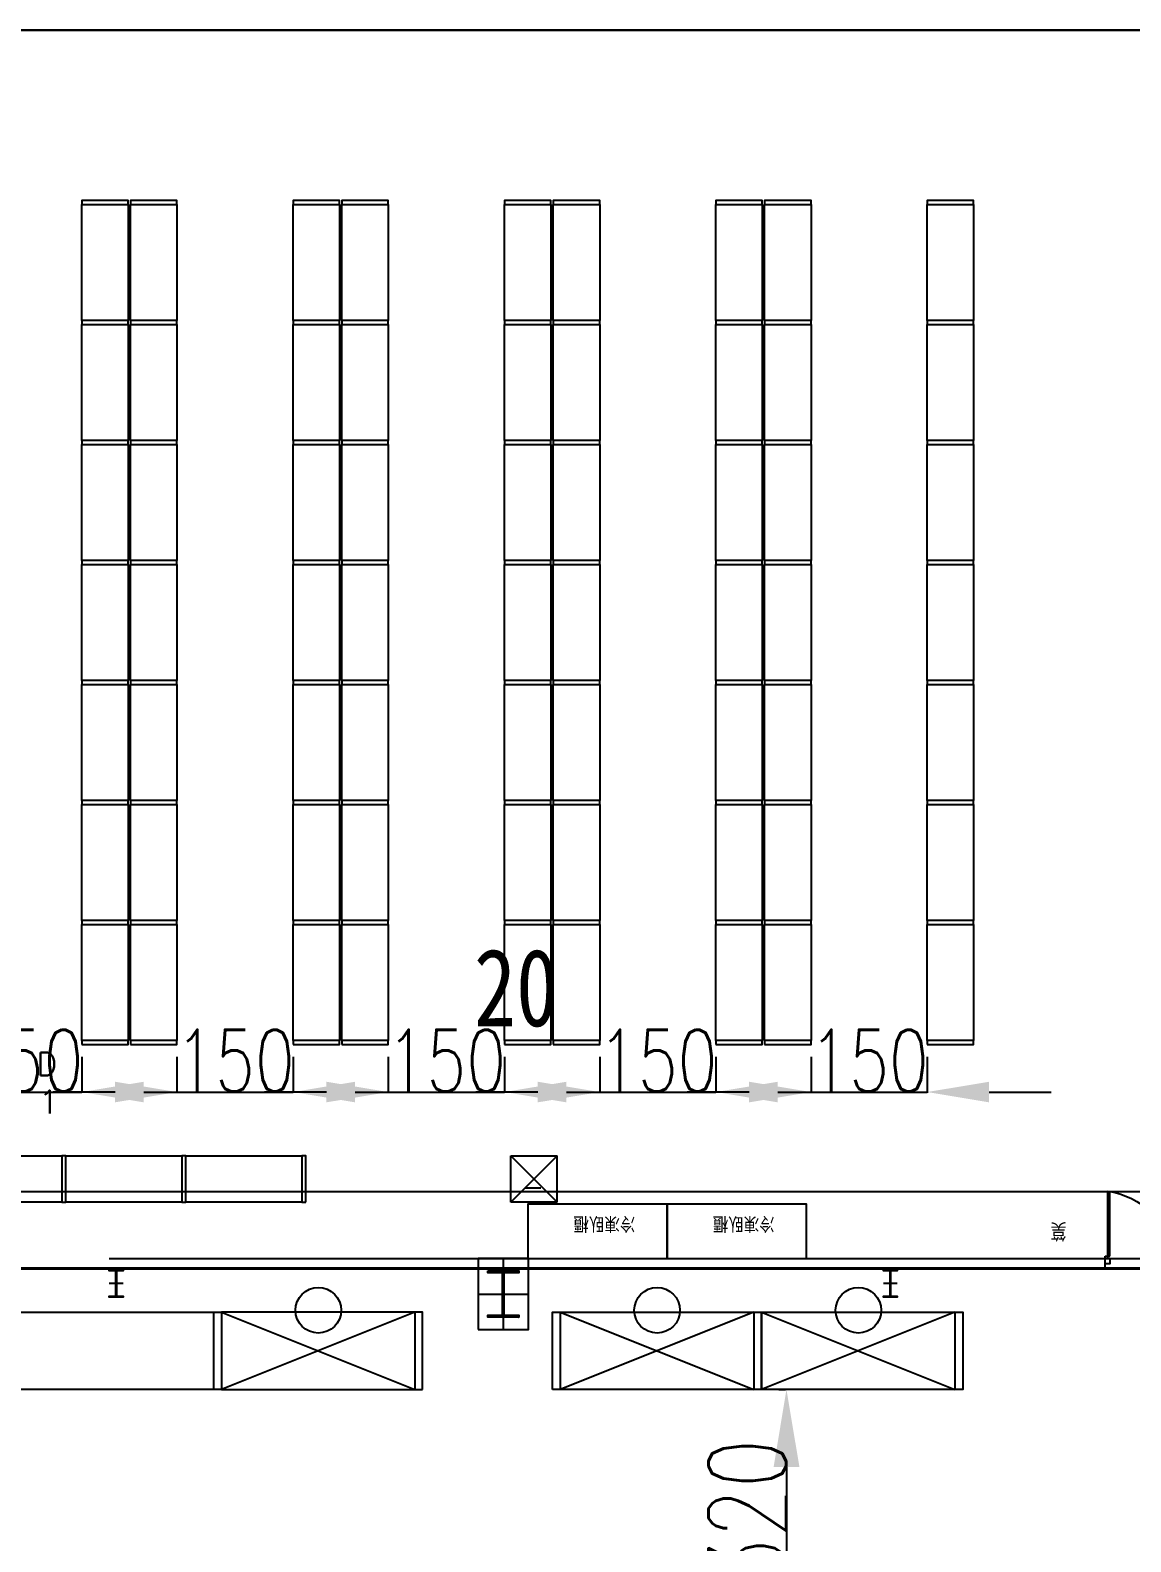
# Model space of a CAD drawing. Extents: x -40736 to 716455, y -65544 to 37405.
# Drawn here: x 353780 to 355202, y -33996 to -32043 of the extents above; entities that cross this region are included whole.
import ezdxf

# ---------------------------------------------------------------- set-up
doc = ezdxf.new("R2010")
doc.units = 0
doc.header["$LTSCALE"] = 600
doc.header["$MEASUREMENT"] = 0
doc.layers.get('0').update_dxf_attribs({"linetype": 'CONTINUOUS'})
doc.layers.get('DEFPOINTS').update_dxf_attribs({"linetype": 'CONTINUOUS'})
for name, color, linetype in [('0-PCS-B2', 7, 'CONTINUOUS'), ('1', 1, 'CONTINUOUS'), ('C2', 2, 'CONTINUOUS'), ('C6', 6, 'CONTINUOUS'), ('C7', 7, 'CONTINUOUS'), ('DE-DOOR', 5, 'CONTINUOUS'), ('DOOR', 7, 'CONTINUOUS'), ('底圖', 253, 'CONTINUOUS')]:
    doc.layers.add(name, color=color, linetype=linetype)
doc.styles.add('AEH', font='SIMPLEX.SHX', dxfattribs={"bigfont": 'AE.SHX'})
doc.styles.add('asd', font='KAIU.TTF', dxfattribs={"width": 0.8})
doc.styles.get("Standard").update_dxf_attribs({"font": 'txt.shx', "width": 0.75, "bigfont": 'chineset.shx'})
doc.dimstyles.new('a', dxfattribs={"dimtxt": 100, "dimasz": 100, "dimexe": 1.25, "dimexo": 20, "dimtad": 1, "dimdec": 0, "dimdsep": 46, "dimtxsty": 'Standard', "dimcen": 2.5, "dimclrd": 3, "dimclre": 3, "dimclrt": 1, "dimadec": 0, "dimazin": 0, "dimtfac": 1, "dimtdec": 0, "dimtmove": 0, "dimatfit": 3, "dimfxl": 1, "dimarcsym": 0})

# ---------------------------------------------------------------- blocks, each defined once
blk = doc.blocks.new('*X413')
at = {"layer": 'C6', "color": 0}
for p, q in [((11763.7, 29453.8), (11764.5, 29454.6)), ((11763.7, 29452.9), (11765.3, 29454.6)), ((11764.6, 29452.1), (11767.1, 29454.6)), ((11765.5, 29452.1), (11768, 29454.6)), ((11767.3, 29452.1), (11769.8, 29454.6)), ((11768.1, 29452.1), (11770.6, 29454.6)), ((11769.9, 29452.1), (11772.4, 29454.6)), ((11770.8, 29452.1), (11773.3, 29454.6)), ((11772.6, 29452.1), (11775.1, 29454.6)), ((11773.4, 29452.1), (11775.9, 29454.6)), ((11775.2, 29452.1), (11777.7, 29454.6)), ((11776.1, 29452.1), (11778.6, 29454.6)), ((11777.9, 29452.1), (11780.4, 29454.6)), ((11778.7, 29452.1), (11781.2, 29454.6)), ((11780.5, 29452.1), (11783, 29454.6)), ((11781.4, 29452.1), (11783.9, 29454.6)), ((11782.9, 29451.8), (11785.7, 29454.6)), ((11782.9, 29450.9), (11786.5, 29454.6)), ((11782.9, 29449.1), (11784.5, 29450.7)), ((11782.9, 29448.2), (11784.5, 29449.8)), ((11782.9, 29446.5), (11784.5, 29448.1)), ((11782.9, 29445.6), (11784.5, 29447.2)), ((11782.9, 29443.8), (11784.5, 29445.4)), ((11782.9, 29442.9), (11784.5, 29444.5)), ((11785.8, 29452.1), (11788.3, 29454.6)), ((11786.7, 29452.1), (11789.2, 29454.6)), ((11788.5, 29452.1), (11791, 29454.6)), ((11789.4, 29452.1), (11791.9, 29454.6)), ((11791.1, 29452.1), (11793.6, 29454.6)), ((11792, 29452.1), (11794.5, 29454.6)), ((11793.8, 29452.1), (11796.3, 29454.6)), ((11794.7, 29452.1), (11797.2, 29454.6)), ((11796.4, 29452.1), (11798.9, 29454.6)), ((11797.3, 29452.1), (11799.8, 29454.6)), ((11799.1, 29452.1), (11801.6, 29454.6)), ((11800, 29452.1), (11802.5, 29454.6)), ((11801.7, 29452.1), (11803.7, 29454)), ((11802.6, 29452.1), (11803.7, 29453.1)), ((11782.9, 29441.2), (11784.5, 29442.8)), ((11782.9, 29440.3), (11784.5, 29441.9)), ((11782.9, 29438.5), (11784.5, 29440.1)), ((11782.9, 29437.6), (11784.5, 29439.2)), ((11782.9, 29435.9), (11784.5, 29437.5)), ((11782.9, 29435), (11784.5, 29436.6)), ((11782.9, 29433.2), (11784.5, 29434.8)), ((11782.9, 29432.3), (11784.5, 29433.9)), ((11782.9, 29430.6), (11784.5, 29432.2)), ((11782.9, 29429.7), (11784.5, 29431.3)), ((11782.9, 29427.9), (11784.5, 29429.5)), ((11782.9, 29427), (11784.5, 29428.6)), ((11782.9, 29425.3), (11784.5, 29426.9)), ((11782.9, 29424.4), (11784.5, 29426)), ((11782.9, 29422.6), (11784.5, 29424.2)), ((11782.9, 29421.7), (11784.5, 29423.3)), ((11782.9, 29420), (11784.5, 29421.6)), ((11782.9, 29419.1), (11784.5, 29420.7)), ((11782.9, 29417.3), (11784.5, 29418.9)), ((11782.9, 29416.4), (11784.5, 29418)), ((11782.9, 29414.6), (11784.5, 29416.2)), ((11782.9, 29413.8), (11784.5, 29415.4)), ((11782.9, 29412), (11784.5, 29413.6)), ((11782.9, 29411.1), (11784.5, 29412.7)), ((11782.9, 29409.3), (11784.5, 29410.9)), ((11782.9, 29408.5), (11784.5, 29410.1)), ((11782.9, 29406.7), (11784.5, 29408.3)), ((11782.9, 29405.8), (11784.5, 29407.4)), ((11782.9, 29404), (11784.5, 29405.6)), ((11763.7, 29395.4), (11765.3, 29397.1)), ((11763.7, 29394.6), (11766.2, 29397.1)), ((11765.4, 29394.6), (11767.9, 29397.1)), ((11766.3, 29394.6), (11768.8, 29397.1)), ((11768.1, 29394.6), (11770.6, 29397.1)), ((11769, 29394.6), (11771.5, 29397.1)), ((11770.7, 29394.6), (11773.2, 29397.1)), ((11771.6, 29394.6), (11774.1, 29397.1)), ((11773.4, 29394.6), (11775.9, 29397.1)), ((11774.3, 29394.6), (11776.8, 29397.1)), ((11776, 29394.6), (11778.5, 29397.1)), ((11776.9, 29394.6), (11779.4, 29397.1)), ((11778.7, 29394.6), (11781.2, 29397.1)), ((11779.6, 29394.6), (11782.1, 29397.1)), ((11781.3, 29394.6), (11784.5, 29397.7)), ((11782.2, 29394.6), (11784.7, 29397.1)), ((11782.9, 29403.2), (11784.5, 29404.8)), ((11782.9, 29401.4), (11784.5, 29403)), ((11782.9, 29400.5), (11784.5, 29402.1)), ((11782.9, 29398.7), (11784.5, 29400.3)), ((11782.9, 29397.9), (11784.5, 29399.5)), ((11784, 29394.6), (11786.5, 29397.1)), ((11784.9, 29394.6), (11787.4, 29397.1)), ((11786.7, 29394.6), (11789.2, 29397.1)), ((11787.5, 29394.6), (11790, 29397.1)), ((11789.3, 29394.6), (11791.8, 29397.1)), ((11790.2, 29394.6), (11792.7, 29397.1)), ((11792, 29394.6), (11794.5, 29397.1)), ((11792.8, 29394.6), (11795.3, 29397.1)), ((11794.6, 29394.6), (11797.1, 29397.1)), ((11795.5, 29394.6), (11798, 29397.1)), ((11797.3, 29394.6), (11799.8, 29397.1)), ((11798.1, 29394.6), (11800.6, 29397.1)), ((11799.9, 29394.6), (11802.4, 29397.1)), ((11800.8, 29394.6), (11803.3, 29397.1)), ((11802.6, 29394.6), (11803.7, 29395.7)), ((11803.4, 29394.6), (11803.7, 29394.8))]:
    blk.add_line(p, q, dxfattribs=at)
blk = doc.blocks.new('*X414')
at = {"layer": 'C6', "color": 0}
for p, q in [((12380.1, 69469.7), (12381.2, 69470.8)), ((12381.9, 69469.7), (12383, 69470.8)), ((12385.4, 69469.7), (12386.5, 69470.8)), ((12387.2, 69469.7), (12388.3, 69470.8)), ((12388.4, 69467.4), (12389.1, 69468.1)), ((12388.4, 69465.6), (12389.1, 69466.3)), ((12388.4, 69462.1), (12389.1, 69462.8)), ((12388.4, 69460.3), (12389.1, 69461)), ((12388.4, 69456.8), (12389.1, 69457.5)), ((12388.4, 69455), (12389.1, 69455.7)), ((12388.4, 69451.5), (12389.1, 69452.2)), ((12390.7, 69469.7), (12391.8, 69470.8)), ((12392.5, 69469.7), (12393.6, 69470.8)), ((12396, 69469.7), (12397.1, 69470.8)), ((12379.8, 69435.8), (12380.9, 69436.9)), ((12383.3, 69435.8), (12384.4, 69436.9)), ((12385.1, 69435.8), (12386.2, 69436.9)), ((12388.4, 69449.7), (12389.1, 69450.4)), ((12388.4, 69446.2), (12389.1, 69446.9)), ((12388.4, 69444.4), (12389.1, 69445.1)), ((12388.4, 69440.9), (12389.1, 69441.6)), ((12388.4, 69439.1), (12389.1, 69439.8)), ((12388.6, 69435.8), (12389.7, 69436.9)), ((12390.4, 69435.8), (12391.5, 69436.9)), ((12393.9, 69435.8), (12395, 69436.9)), ((12395.7, 69435.8), (12396.8, 69436.9))]:
    blk.add_line(p, q, dxfattribs=at)
blk = doc.blocks.new('*U13')
blk.add_text('冷凍臥櫃', height=200).set_placement((411, -550))
blk = doc.blocks.new('A$C1B19661B')
blk.add_lwpolyline([(0, 0), (0, -700), (1800, -700), (1800, 0)], close=True)
blk.add_blockref('*U13', (0, 0))
blk = doc.blocks.new('*X433')
at = {"layer": 'C6', "color": 0}
for p, q in [((12380.1, 69469.7), (12381.2, 69470.8)), ((12381.9, 69469.7), (12383, 69470.8)), ((12385.4, 69469.7), (12386.5, 69470.8)), ((12387.2, 69469.7), (12388.3, 69470.8)), ((12388.4, 69467.4), (12389.1, 69468.1)), ((12388.4, 69465.6), (12389.1, 69466.3)), ((12388.4, 69462.1), (12389.1, 69462.8)), ((12388.4, 69460.3), (12389.1, 69461)), ((12388.4, 69456.8), (12389.1, 69457.5)), ((12388.4, 69455), (12389.1, 69455.7)), ((12388.4, 69451.5), (12389.1, 69452.2)), ((12390.7, 69469.7), (12391.8, 69470.8)), ((12392.5, 69469.7), (12393.6, 69470.8)), ((12396, 69469.7), (12397.1, 69470.8)), ((12379.8, 69435.8), (12380.9, 69436.9)), ((12383.3, 69435.8), (12384.4, 69436.9)), ((12385.1, 69435.8), (12386.2, 69436.9)), ((12388.4, 69449.7), (12389.1, 69450.4)), ((12388.4, 69446.2), (12389.1, 69446.9)), ((12388.4, 69444.4), (12389.1, 69445.1)), ((12388.4, 69440.9), (12389.1, 69441.6)), ((12388.4, 69439.1), (12389.1, 69439.8)), ((12388.6, 69435.8), (12389.7, 69436.9)), ((12390.4, 69435.8), (12391.5, 69436.9)), ((12393.9, 69435.8), (12395, 69436.9)), ((12395.7, 69435.8), (12396.8, 69436.9))]:
    blk.add_line(p, q, dxfattribs=at)
blk = doc.blocks.new('*X435')
at = {"layer": 'C6', "color": 0}
for p, q in [((12380.1, 69469.7), (12381.2, 69470.8)), ((12381.9, 69469.7), (12383, 69470.8)), ((12385.4, 69469.7), (12386.5, 69470.8)), ((12387.2, 69469.7), (12388.3, 69470.8)), ((12388.4, 69467.4), (12389.1, 69468.1)), ((12388.4, 69465.6), (12389.1, 69466.3)), ((12388.4, 69462.1), (12389.1, 69462.8)), ((12388.4, 69460.3), (12389.1, 69461)), ((12388.4, 69456.8), (12389.1, 69457.5)), ((12388.4, 69455), (12389.1, 69455.7)), ((12388.4, 69451.5), (12389.1, 69452.2)), ((12390.7, 69469.7), (12391.8, 69470.8)), ((12392.5, 69469.7), (12393.6, 69470.8)), ((12396, 69469.7), (12397.1, 69470.8)), ((12379.8, 69435.8), (12380.9, 69436.9)), ((12383.3, 69435.8), (12384.4, 69436.9)), ((12385.1, 69435.8), (12386.2, 69436.9)), ((12388.4, 69449.7), (12389.1, 69450.4)), ((12388.4, 69446.2), (12389.1, 69446.9)), ((12388.4, 69444.4), (12389.1, 69445.1)), ((12388.4, 69440.9), (12389.1, 69441.6)), ((12388.4, 69439.1), (12389.1, 69439.8)), ((12388.6, 69435.8), (12389.7, 69436.9)), ((12390.4, 69435.8), (12391.5, 69436.9)), ((12393.9, 69435.8), (12395, 69436.9)), ((12395.7, 69435.8), (12396.8, 69436.9))]:
    blk.add_line(p, q, dxfattribs=at)
blk = doc.blocks.new('A$C403333FC')
at = {"layer": 'C2', "linetype": 'Continuous'}
for p, q in [((0, 1800), (150, 1800)), ((0, 900), (150, 900)), ((0, 900), (150, 900)), ((0, 0), (150, 0))]:
    blk.add_line(p, q, dxfattribs=at)
at = {"layer": 'DE-DOOR', "linetype": 'Continuous'}
for points in [[(150, 1800), (150, 1770), (120, 1770), (120, 1740), (50, 1740), (50, 1800)], [(150, 0), (150, 30), (120, 30), (120, 60), (50, 60), (50, 0)]]:
    blk.add_lwpolyline(points, close=True, dxfattribs=at)
at = {"layer": 'DOOR', "linetype": 'Continuous'}
for p, q in [((990, 1770), (150, 1770)), ((150, 1770), (150, 1740)), ((150, 1740), (990, 1740)), ((150, 30), (150, 60)), ((150, 60), (990, 60)), ((990, 30), (150, 30))]:
    blk.add_line(p, q, dxfattribs=at)
for centre, start, end in [((-35, 1919), 280.2707, 351.7394), ((-35, -119), 8.2606, 79.7293)]:
    blk.add_arc(centre, 1035, start, end, dxfattribs=at)
blk = doc.blocks.new('A$C4F246E42')
at = {"linetype": 'Continuous'}
for p, q in [((4910, 800), (17775, 800)), ((10000, 920), (17835, 920)), ((10000, 800), (17775, 800)), ((5090, 595), (4910, 595)), ((5000, 770), (5000, 420))]:
    blk.add_line(p, q, dxfattribs=at)
blk.add_lwpolyline([(4910, 770), (5090, 770), (5090, 759), (5003, 759), (5003, 431), (5090, 431), (5090, 420), (4910, 420), (4910, 431), (4996, 431), (4996, 759), (4910, 759), (4910, 770)], dxfattribs=at)
at = {"layer": 'C2', "linetype": 'Continuous'}
for p, q in [((3710, 800), (17775, 800)), ((10000, 920), (17835, 920)), ((10000, 800), (17775, 800))]:
    blk.add_line(p, q, dxfattribs=at)
at = {"layer": 'C6', "linetype": 'Continuous'}
blk.add_lwpolyline([(4910, 770), (5090, 770), (5090, 759), (5003, 759), (5003, 431), (5090, 431), (5090, 420), (4910, 420), (4910, 431), (4996, 431), (4996, 759), (4910, 759), (4910, 770)], dxfattribs=at)
at = {"layer": 'C7', "linetype": 'Continuous'}
for p, q in [((5090, 595), (4910, 595)), ((5000, 770), (5000, 420))]:
    blk.add_line(p, q, dxfattribs=at)
at = {"xscale": 10, "yscale": 10, "zscale": 10}
blk.add_blockref('*X433', (-118888, -693938), dxfattribs=at)
at = {"layer": 'C6', "xscale": 10, "yscale": 10, "zscale": 10}
blk.add_blockref('*X435', (-118888, -693938), dxfattribs=at)
at = {"layer": 'DOOR', "linetype": 'Continuous', "xscale": -1, "rotation": 270}
blk.add_blockref('A$C403333FC', (17775, 800), dxfattribs=at)
at = {"linetype": 'Continuous', "style": 'AEH'}
for s, p in [('D', (3969, 3281)), ('1', (4001, 2792))]:
    blk.add_text(s, height=300, dxfattribs=at).set_placement(p)
blk = doc.blocks.new('*D639')
at = {"color": 3, "lineweight": -2}
for p, q in [((354747.1, -33799.1), (354755.9, -33799.1)), ((354757.1, -33899.1), (354757.1, -34019.1)), ((354807.1, -34119.1), (354755.9, -34119.1))]:
    blk.add_line(p, q, dxfattribs=at)
at = {"color": 3}
for points in [[(354740.5, -33899.1), (354773.8, -33899.1), (354757.1, -33799.1)], [(354740.5, -34019.1), (354773.8, -34019.1), (354757.1, -34119.1)]]:
    blk.add_solid(points, dxfattribs=at)
at = {"layer": 'DEFPOINTS', "color": 0}
for p in [(354767.1, -33799.1), (354757.1, -34119.1), (354827.1, -34119.1)]:
    blk.add_point(p, dxfattribs=at)
at = {"color": 1, "insert": (354706.5, -33959.1), "char_height": 100, "attachment_point": 5, "rotation": 90}
blk.add_mtext('320', dxfattribs=at)
blk = doc.blocks.new('*D648')
at = {"color": 3, "lineweight": -2}
for p, q in [((353696.8, -33369.3), (353696.8, -33415.9)), ((353846.8, -33369.3), (353846.8, -33415.9)), ((353616.8, -33414.9), (353536.8, -33414.9)), ((353696.8, -33414.9), (353846.8, -33414.9)), ((353926.8, -33414.9), (354006.8, -33414.9))]:
    blk.add_line(p, q, dxfattribs=at)
at = {"color": 3}
for points in [[(353616.8, -33401.6), (353616.8, -33428.2), (353696.8, -33414.9)], [(353926.8, -33401.6), (353926.8, -33428.2), (353846.8, -33414.9)]]:
    blk.add_solid(points, dxfattribs=at)
at = {"layer": 'DEFPOINTS', "color": 0}
for p in [(353696.8, -33353.3), (353846.8, -33353.3), (353846.8, -33414.9)]:
    blk.add_point(p, dxfattribs=at)
at = {"color": 1, "insert": (353771.8, -33374.4), "char_height": 80, "attachment_point": 5}
blk.add_mtext('150', dxfattribs=at)
blk = doc.blocks.new('*D649')
at = {"color": 3, "lineweight": -2}
for p, q in [((353969.8, -33369.3), (353969.8, -33415.9)), ((354119.8, -33369.3), (354119.8, -33415.9)), ((353889.8, -33414.9), (353809.8, -33414.9)), ((353969.8, -33414.9), (354119.8, -33414.9)), ((354199.8, -33414.9), (354279.8, -33414.9))]:
    blk.add_line(p, q, dxfattribs=at)
at = {"color": 3}
for points in [[(353889.8, -33401.6), (353889.8, -33428.2), (353969.8, -33414.9)], [(354199.8, -33401.6), (354199.8, -33428.2), (354119.8, -33414.9)]]:
    blk.add_solid(points, dxfattribs=at)
at = {"layer": 'DEFPOINTS', "color": 0}
for p in [(353969.8, -33353.3), (354119.8, -33353.3), (354119.8, -33414.9)]:
    blk.add_point(p, dxfattribs=at)
at = {"color": 1, "insert": (354044.8, -33374.4), "char_height": 80, "attachment_point": 5}
blk.add_mtext('150', dxfattribs=at)
blk = doc.blocks.new('*D650')
at = {"color": 3, "lineweight": -2}
for p, q in [((354242.8, -33369.3), (354242.8, -33415.9)), ((354392.8, -33369.3), (354392.8, -33415.9)), ((354162.8, -33414.9), (354082.8, -33414.9)), ((354242.8, -33414.9), (354392.8, -33414.9)), ((354472.8, -33414.9), (354552.8, -33414.9))]:
    blk.add_line(p, q, dxfattribs=at)
at = {"color": 3}
for points in [[(354162.8, -33401.6), (354162.8, -33428.2), (354242.8, -33414.9)], [(354472.8, -33401.6), (354472.8, -33428.2), (354392.8, -33414.9)]]:
    blk.add_solid(points, dxfattribs=at)
at = {"layer": 'DEFPOINTS', "color": 0}
for p in [(354242.8, -33353.3), (354392.8, -33353.3), (354392.8, -33414.9)]:
    blk.add_point(p, dxfattribs=at)
at = {"color": 1, "insert": (354317.8, -33374.4), "char_height": 80, "attachment_point": 5}
blk.add_mtext('150', dxfattribs=at)
blk = doc.blocks.new('*D651')
at = {"color": 3, "lineweight": -2}
for p, q in [((354515.8, -33369.3), (354515.8, -33415.9)), ((354665.8, -33369.3), (354665.8, -33415.9)), ((354435.8, -33414.9), (354355.8, -33414.9)), ((354515.8, -33414.9), (354665.8, -33414.9)), ((354745.8, -33414.9), (354825.8, -33414.9))]:
    blk.add_line(p, q, dxfattribs=at)
at = {"color": 3}
for points in [[(354435.8, -33401.6), (354435.8, -33428.2), (354515.8, -33414.9)], [(354745.8, -33401.6), (354745.8, -33428.2), (354665.8, -33414.9)]]:
    blk.add_solid(points, dxfattribs=at)
at = {"layer": 'DEFPOINTS', "color": 0}
for p in [(354515.8, -33353.3), (354665.8, -33353.3), (354665.8, -33414.9)]:
    blk.add_point(p, dxfattribs=at)
at = {"color": 1, "insert": (354590.8, -33374.4), "char_height": 80, "attachment_point": 5}
blk.add_mtext('150', dxfattribs=at)
blk = doc.blocks.new('*D725')
at = {"color": 3, "lineweight": -2}
for p, q in [((354788.8, -33369.3), (354788.8, -33415.9)), ((354938.8, -33369.3), (354938.8, -33415.9)), ((354708.8, -33414.9), (354628.8, -33414.9)), ((354788.8, -33414.9), (354938.8, -33414.9)), ((355018.8, -33414.9), (355098.8, -33414.9))]:
    blk.add_line(p, q, dxfattribs=at)
at = {"color": 3}
for points in [[(354708.8, -33401.6), (354708.8, -33428.2), (354788.8, -33414.9)], [(355018.8, -33401.6), (355018.8, -33428.2), (354938.8, -33414.9)]]:
    blk.add_solid(points, dxfattribs=at)
at = {"layer": 'DEFPOINTS', "color": 0}
for p in [(354788.8, -33353.3), (354938.8, -33353.3), (354938.8, -33414.9)]:
    blk.add_point(p, dxfattribs=at)
at = {"color": 1, "insert": (354863.8, -33374.4), "char_height": 80, "attachment_point": 5}
blk.add_mtext('150', dxfattribs=at)

msp = doc.modelspace()

# ---------------------------------------------------------------- linework, layer by layer
at = {"linetype": 'Continuous'}
for p, q in [((353882.28957, -33629.79681), (354391.28957, -33629.79681)), ((353882.28957, -33641.79681), (355391.28957, -33641.79681)), ((354391.28957, -33629.79681), (354391.28957, -33721.79681)), ((354391.28957, -33629.79681), (355391.28957, -33629.79681)), ((354391.28957, -33641.79681), (355358.78957, -33641.79681)), ((354891.28957, -33644.79681), (354891.28957, -33679.79681)), ((354358.78957, -33675.79681), (354423.78957, -33675.79681)), ((354900.28957, -33662.29681), (354882.28957, -33662.29681))]:
    msp.add_line(p, q, dxfattribs=at)
for p, q in [((354027.14828, -33699.11185), (354277.14828, -33799.11185)), ((354277.14828, -33699.11185), (354027.14828, -33799.11185)), ((354464.75629, -33699.11182), (354714.75629, -33799.11182)), ((354714.75629, -33699.11182), (354464.75629, -33799.11182)), ((354724.75629, -33699.1118), (354974.75629, -33799.1118)), ((354974.75629, -33699.1118), (354724.75629, -33799.1118))]:
    msp.add_line(p, q)
at = {"color": 0}
msp.add_lwpolyline([(360437.28956, -32043.29681), (348358.78957, -32043.29681), (348358.78957, -49721.79681), (360437.28956, -49721.79681)], close=True, dxfattribs=at)
for points in [[(353846.78957, -32268.29681), (353906.78957, -32268.29681), (353906.78957, -32263.29681), (353846.78957, -32263.29681)], [(353846.78957, -32268.29681), (353906.78957, -32268.29681), (353906.78957, -32418.29681), (353846.78957, -32418.29681)], [(353909.78957, -32268.29681), (353969.78957, -32268.29681), (353969.78957, -32263.29681), (353909.78957, -32263.29681)], [(353909.78957, -32268.29681), (353969.78957, -32268.29681), (353969.78957, -32418.29681), (353909.78957, -32418.29681)], [(354119.78957, -32268.29681), (354179.78957, -32268.29681), (354179.78957, -32263.29681), (354119.78957, -32263.29681)], [(354119.78957, -32268.29681), (354179.78957, -32268.29681), (354179.78957, -32418.29681), (354119.78957, -32418.29681)], [(354182.78957, -32268.29681), (354242.78957, -32268.29681), (354242.78957, -32263.29681), (354182.78957, -32263.29681)], [(354182.78957, -32268.29681), (354242.78957, -32268.29681), (354242.78957, -32418.29681), (354182.78957, -32418.29681)], [(354392.78957, -32268.29681), (354452.78957, -32268.29681), (354452.78957, -32263.29681), (354392.78957, -32263.29681)], [(354392.78957, -32268.29681), (354452.78957, -32268.29681), (354452.78957, -32418.29681), (354392.78957, -32418.29681)], [(354455.78957, -32268.29681), (354515.78957, -32268.29681), (354515.78957, -32263.29681), (354455.78957, -32263.29681)], [(354455.78957, -32268.29681), (354515.78957, -32268.29681), (354515.78957, -32418.29681), (354455.78957, -32418.29681)], [(354665.78957, -32268.29681), (354725.78957, -32268.29681), (354725.78957, -32263.29681), (354665.78957, -32263.29681)], [(354665.78957, -32268.29681), (354725.78957, -32268.29681), (354725.78957, -32418.29681), (354665.78957, -32418.29681)], [(354728.78957, -32268.29681), (354788.78957, -32268.29681), (354788.78957, -32263.29681), (354728.78957, -32263.29681)], [(354728.78957, -32268.29681), (354788.78957, -32268.29681), (354788.78957, -32418.29681), (354728.78957, -32418.29681)], [(353846.78957, -32423.29681), (353906.78957, -32423.29681), (353906.78957, -32418.29681), (353846.78957, -32418.29681)], [(353846.78957, -32423.29681), (353906.78957, -32423.29681), (353906.78957, -32573.29681), (353846.78957, -32573.29681)], [(353909.78957, -32423.29681), (353969.78957, -32423.29681), (353969.78957, -32418.29681), (353909.78957, -32418.29681)], [(353909.78957, -32423.29681), (353969.78957, -32423.29681), (353969.78957, -32573.29681), (353909.78957, -32573.29681)], [(354119.78957, -32423.29681), (354179.78957, -32423.29681), (354179.78957, -32418.29681), (354119.78957, -32418.29681)], [(354119.78957, -32423.29681), (354179.78957, -32423.29681), (354179.78957, -32573.29681), (354119.78957, -32573.29681)], [(354182.78957, -32423.29681), (354242.78957, -32423.29681), (354242.78957, -32418.29681), (354182.78957, -32418.29681)], [(354182.78957, -32423.29681), (354242.78957, -32423.29681), (354242.78957, -32573.29681), (354182.78957, -32573.29681)], [(354392.78957, -32423.29681), (354452.78957, -32423.29681), (354452.78957, -32418.29681), (354392.78957, -32418.29681)], [(354392.78957, -32423.29681), (354452.78957, -32423.29681), (354452.78957, -32573.29681), (354392.78957, -32573.29681)], [(354455.78957, -32423.29681), (354515.78957, -32423.29681), (354515.78957, -32418.29681), (354455.78957, -32418.29681)], [(354455.78957, -32423.29681), (354515.78957, -32423.29681), (354515.78957, -32573.29681), (354455.78957, -32573.29681)], [(354665.78957, -32423.29681), (354725.78957, -32423.29681), (354725.78957, -32418.29681), (354665.78957, -32418.29681)], [(354665.78957, -32423.29681), (354725.78957, -32423.29681), (354725.78957, -32573.29681), (354665.78957, -32573.29681)], [(354728.78957, -32423.29681), (354788.78957, -32423.29681), (354788.78957, -32418.29681), (354728.78957, -32418.29681)], [(354728.78957, -32423.29681), (354788.78957, -32423.29681), (354788.78957, -32573.29681), (354728.78957, -32573.29681)], [(353846.78957, -32578.29681), (353906.78957, -32578.29681), (353906.78957, -32573.29681), (353846.78957, -32573.29681)], [(353846.78957, -32578.29681), (353906.78957, -32578.29681), (353906.78957, -32728.29681), (353846.78957, -32728.29681)], [(353909.78957, -32578.29681), (353969.78957, -32578.29681), (353969.78957, -32573.29681), (353909.78957, -32573.29681)], [(353909.78957, -32578.29681), (353969.78957, -32578.29681), (353969.78957, -32728.29681), (353909.78957, -32728.29681)], [(354119.78957, -32578.29681), (354179.78957, -32578.29681), (354179.78957, -32573.29681), (354119.78957, -32573.29681)], [(354119.78957, -32578.29681), (354179.78957, -32578.29681), (354179.78957, -32728.29681), (354119.78957, -32728.29681)], [(354182.78957, -32578.29681), (354242.78957, -32578.29681), (354242.78957, -32573.29681), (354182.78957, -32573.29681)], [(354182.78957, -32578.29681), (354242.78957, -32578.29681), (354242.78957, -32728.29681), (354182.78957, -32728.29681)], [(354392.78957, -32578.29681), (354452.78957, -32578.29681), (354452.78957, -32573.29681), (354392.78957, -32573.29681)], [(354392.78957, -32578.29681), (354452.78957, -32578.29681), (354452.78957, -32728.29681), (354392.78957, -32728.29681)], [(354455.78957, -32578.29681), (354515.78957, -32578.29681), (354515.78957, -32573.29681), (354455.78957, -32573.29681)], [(354455.78957, -32578.29681), (354515.78957, -32578.29681), (354515.78957, -32728.29681), (354455.78957, -32728.29681)], [(354665.78957, -32578.29681), (354725.78957, -32578.29681), (354725.78957, -32573.29681), (354665.78957, -32573.29681)], [(354665.78957, -32578.29681), (354725.78957, -32578.29681), (354725.78957, -32728.29681), (354665.78957, -32728.29681)], [(354728.78957, -32578.29681), (354788.78957, -32578.29681), (354788.78957, -32573.29681), (354728.78957, -32573.29681)], [(354728.78957, -32578.29681), (354788.78957, -32578.29681), (354788.78957, -32728.29681), (354728.78957, -32728.29681)], [(353846.78957, -32733.29681), (353906.78957, -32733.29681), (353906.78957, -32728.29681), (353846.78957, -32728.29681)], [(353846.78957, -32733.29681), (353906.78957, -32733.29681), (353906.78957, -32883.29681), (353846.78957, -32883.29681)], [(353909.78957, -32733.29681), (353969.78957, -32733.29681), (353969.78957, -32728.29681), (353909.78957, -32728.29681)], [(353909.78957, -32733.29681), (353969.78957, -32733.29681), (353969.78957, -32883.29681), (353909.78957, -32883.29681)], [(354119.78957, -32733.29681), (354179.78957, -32733.29681), (354179.78957, -32728.29681), (354119.78957, -32728.29681)], [(354119.78957, -32733.29681), (354179.78957, -32733.29681), (354179.78957, -32883.29681), (354119.78957, -32883.29681)], [(354182.78957, -32733.29681), (354242.78957, -32733.29681), (354242.78957, -32728.29681), (354182.78957, -32728.29681)], [(354182.78957, -32733.29681), (354242.78957, -32733.29681), (354242.78957, -32883.29681), (354182.78957, -32883.29681)], [(354392.78957, -32733.29681), (354452.78957, -32733.29681), (354452.78957, -32728.29681), (354392.78957, -32728.29681)], [(354392.78957, -32733.29681), (354452.78957, -32733.29681), (354452.78957, -32883.29681), (354392.78957, -32883.29681)], [(354455.78957, -32733.29681), (354515.78957, -32733.29681), (354515.78957, -32728.29681), (354455.78957, -32728.29681)], [(354455.78957, -32733.29681), (354515.78957, -32733.29681), (354515.78957, -32883.29681), (354455.78957, -32883.29681)], [(354665.78957, -32733.29681), (354725.78957, -32733.29681), (354725.78957, -32728.29681), (354665.78957, -32728.29681)], [(354665.78957, -32733.29681), (354725.78957, -32733.29681), (354725.78957, -32883.29681), (354665.78957, -32883.29681)], [(354728.78957, -32733.29681), (354788.78957, -32733.29681), (354788.78957, -32728.29681), (354728.78957, -32728.29681)], [(354728.78957, -32733.29681), (354788.78957, -32733.29681), (354788.78957, -32883.29681), (354728.78957, -32883.29681)], [(353846.78957, -32888.29681), (353906.78957, -32888.29681), (353906.78957, -32883.29681), (353846.78957, -32883.29681)], [(353846.78957, -32888.29681), (353906.78957, -32888.29681), (353906.78957, -33038.29681), (353846.78957, -33038.29681)], [(353909.78957, -32888.29681), (353969.78957, -32888.29681), (353969.78957, -32883.29681), (353909.78957, -32883.29681)], [(353909.78957, -32888.29681), (353969.78957, -32888.29681), (353969.78957, -33038.29681), (353909.78957, -33038.29681)], [(354119.78957, -32888.29681), (354179.78957, -32888.29681), (354179.78957, -32883.29681), (354119.78957, -32883.29681)], [(354119.78957, -32888.29681), (354179.78957, -32888.29681), (354179.78957, -33038.29681), (354119.78957, -33038.29681)], [(354182.78957, -32888.29681), (354242.78957, -32888.29681), (354242.78957, -32883.29681), (354182.78957, -32883.29681)], [(354182.78957, -32888.29681), (354242.78957, -32888.29681), (354242.78957, -33038.29681), (354182.78957, -33038.29681)], [(354392.78957, -32888.29681), (354452.78957, -32888.29681), (354452.78957, -32883.29681), (354392.78957, -32883.29681)], [(354392.78957, -32888.29681), (354452.78957, -32888.29681), (354452.78957, -33038.29681), (354392.78957, -33038.29681)], [(354455.78957, -32888.29681), (354515.78957, -32888.29681), (354515.78957, -32883.29681), (354455.78957, -32883.29681)], [(354455.78957, -32888.29681), (354515.78957, -32888.29681), (354515.78957, -33038.29681), (354455.78957, -33038.29681)], [(354665.78957, -32888.29681), (354725.78957, -32888.29681), (354725.78957, -32883.29681), (354665.78957, -32883.29681)], [(354665.78957, -32888.29681), (354725.78957, -32888.29681), (354725.78957, -33038.29681), (354665.78957, -33038.29681)], [(354728.78957, -32888.29681), (354788.78957, -32888.29681), (354788.78957, -32883.29681), (354728.78957, -32883.29681)], [(354728.78957, -32888.29681), (354788.78957, -32888.29681), (354788.78957, -33038.29681), (354728.78957, -33038.29681)], [(353846.78957, -33043.29681), (353906.78957, -33043.29681), (353906.78957, -33038.29681), (353846.78957, -33038.29681)], [(353846.78957, -33043.29681), (353906.78957, -33043.29681), (353906.78957, -33193.29681), (353846.78957, -33193.29681)], [(353909.78957, -33043.29681), (353969.78957, -33043.29681), (353969.78957, -33038.29681), (353909.78957, -33038.29681)], [(353909.78957, -33043.29681), (353969.78957, -33043.29681), (353969.78957, -33193.29681), (353909.78957, -33193.29681)], [(354119.78957, -33043.29681), (354179.78957, -33043.29681), (354179.78957, -33038.29681), (354119.78957, -33038.29681)], [(354119.78957, -33043.29681), (354179.78957, -33043.29681), (354179.78957, -33193.29681), (354119.78957, -33193.29681)], [(354182.78957, -33043.29681), (354242.78957, -33043.29681), (354242.78957, -33038.29681), (354182.78957, -33038.29681)], [(354182.78957, -33043.29681), (354242.78957, -33043.29681), (354242.78957, -33193.29681), (354182.78957, -33193.29681)], [(354392.78957, -33043.29681), (354452.78957, -33043.29681), (354452.78957, -33038.29681), (354392.78957, -33038.29681)], [(354392.78957, -33043.29681), (354452.78957, -33043.29681), (354452.78957, -33193.29681), (354392.78957, -33193.29681)], [(354455.78957, -33043.29681), (354515.78957, -33043.29681), (354515.78957, -33038.29681), (354455.78957, -33038.29681)], [(354455.78957, -33043.29681), (354515.78957, -33043.29681), (354515.78957, -33193.29681), (354455.78957, -33193.29681)], [(354665.78957, -33043.29681), (354725.78957, -33043.29681), (354725.78957, -33038.29681), (354665.78957, -33038.29681)], [(354665.78957, -33043.29681), (354725.78957, -33043.29681), (354725.78957, -33193.29681), (354665.78957, -33193.29681)], [(354728.78957, -33043.29681), (354788.78957, -33043.29681), (354788.78957, -33038.29681), (354728.78957, -33038.29681)], [(354728.78957, -33043.29681), (354788.78957, -33043.29681), (354788.78957, -33193.29681), (354728.78957, -33193.29681)], [(353846.78957, -33198.29681), (353906.78957, -33198.29681), (353906.78957, -33193.29681), (353846.78957, -33193.29681)], [(353846.78957, -33198.29681), (353906.78957, -33198.29681), (353906.78957, -33348.29681), (353846.78957, -33348.29681)], [(353909.78957, -33198.29681), (353969.78957, -33198.29681), (353969.78957, -33193.29681), (353909.78957, -33193.29681)], [(353909.78957, -33198.29681), (353969.78957, -33198.29681), (353969.78957, -33348.29681), (353909.78957, -33348.29681)], [(354119.78957, -33198.29681), (354179.78957, -33198.29681), (354179.78957, -33193.29681), (354119.78957, -33193.29681)], [(354119.78957, -33198.29681), (354179.78957, -33198.29681), (354179.78957, -33348.29681), (354119.78957, -33348.29681)], [(354182.78957, -33198.29681), (354242.78957, -33198.29681), (354242.78957, -33193.29681), (354182.78957, -33193.29681)], [(354182.78957, -33198.29681), (354242.78957, -33198.29681), (354242.78957, -33348.29681), (354182.78957, -33348.29681)], [(354392.78957, -33198.29681), (354452.78957, -33198.29681), (354452.78957, -33193.29681), (354392.78957, -33193.29681)], [(354392.78957, -33198.29681), (354452.78957, -33198.29681), (354452.78957, -33348.29681), (354392.78957, -33348.29681)], [(354455.78957, -33198.29681), (354515.78957, -33198.29681), (354515.78957, -33193.29681), (354455.78957, -33193.29681)], [(354455.78957, -33198.29681), (354515.78957, -33198.29681), (354515.78957, -33348.29681), (354455.78957, -33348.29681)], [(354665.78957, -33198.29681), (354725.78957, -33198.29681), (354725.78957, -33193.29681), (354665.78957, -33193.29681)], [(354665.78957, -33198.29681), (354725.78957, -33198.29681), (354725.78957, -33348.29681), (354665.78957, -33348.29681)], [(354728.78957, -33198.29681), (354788.78957, -33198.29681), (354788.78957, -33193.29681), (354728.78957, -33193.29681)], [(354728.78957, -33198.29681), (354788.78957, -33198.29681), (354788.78957, -33348.29681), (354728.78957, -33348.29681)], [(353846.78957, -33353.29681), (353906.78957, -33353.29681), (353906.78957, -33348.29681), (353846.78957, -33348.29681)], [(353909.78957, -33353.29681), (353969.78957, -33353.29681), (353969.78957, -33348.29681), (353909.78957, -33348.29681)], [(354119.78957, -33353.29681), (354179.78957, -33353.29681), (354179.78957, -33348.29681), (354119.78957, -33348.29681)], [(354182.78957, -33353.29681), (354242.78957, -33353.29681), (354242.78957, -33348.29681), (354182.78957, -33348.29681)], [(354392.78957, -33353.29681), (354452.78957, -33353.29681), (354452.78957, -33348.29681), (354392.78957, -33348.29681)], [(354455.78957, -33353.29681), (354515.78957, -33353.29681), (354515.78957, -33348.29681), (354455.78957, -33348.29681)], [(354665.78957, -33353.29681), (354725.78957, -33353.29681), (354725.78957, -33348.29681), (354665.78957, -33348.29681)], [(354728.78957, -33353.29681), (354788.78957, -33353.29681), (354788.78957, -33348.29681), (354728.78957, -33348.29681)], [(354358.78957, -33721.79681), (354423.78957, -33721.79681), (354423.78957, -33629.79681), (354358.78957, -33629.79681)]]:
    msp.add_lwpolyline(points, close=True)
msp.add_lwpolyline([(354371.28957, -33645.79681), (354411.28957, -33645.79681), (354411.28957, -33648.29681), (354392.08957, -33648.29681), (354392.08957, -33703.29681), (354411.28957, -33703.29681), (354411.28957, -33705.79681), (354371.28957, -33705.79681), (354371.28957, -33703.29681), (354390.48957, -33703.29681), (354390.48957, -33648.29681), (354371.28957, -33648.29681), (354371.28957, -33645.79681)])
at = {"linetype": 'Continuous'}
msp.add_lwpolyline([(354882.28957, -33644.79681), (354900.28957, -33644.79681), (354900.28957, -33645.89681), (354891.63957, -33645.89681), (354891.63957, -33678.69681), (354900.28957, -33678.69681), (354900.28957, -33679.79681), (354882.28957, -33679.79681), (354882.28957, -33678.69681), (354890.93957, -33678.69681), (354890.93957, -33645.89681), (354882.28957, -33645.89681), (354882.28957, -33644.79681)], dxfattribs=at)
for centre in [(354152.37124, -33696.78061), (354589.97925, -33696.78058), (354849.97925, -33696.78056)]:
    msp.add_circle(centre, 29.47939)
at = {"layer": '0-PCS-B2', "color": 5}
for p, q in [((354017.14828, -33699.11185), (354017.14829, -33799.11185)), ((354277.14828, -33699.11183), (354277.14829, -33799.11183)), ((354464.75629, -33699.11182), (354464.7563, -33799.11182)), ((354714.75629, -33699.1118), (354714.7563, -33799.1118)), ((354974.75629, -33699.11179), (354974.7563, -33799.11179))]:
    msp.add_line(p, q, dxfattribs=at)
for points in [[(353767.14829, -33799.11186), (353767.14829, -33699.11186), (354027.14828, -33699.11185), (354027.14829, -33799.11185)], [(354287.14829, -33799.11183), (354287.14828, -33699.11183), (354027.14828, -33699.11185), (354027.14829, -33799.11185)], [(354454.7563, -33799.11182), (354454.75629, -33699.11182), (354724.7563, -33699.11182), (354724.7563, -33799.1118)], [(354454.7563, -33799.11182), (354454.75629, -33699.11182), (354724.7563, -33699.11182), (354724.7563, -33799.11182)], [(354724.7563, -33799.1118), (354724.7563, -33699.11182), (354984.75629, -33699.1118), (354984.7563, -33799.1118)]]:
    msp.add_lwpolyline(points, close=True, dxfattribs=at)
at = {"layer": '1'}
for points in [[(354938.78957, -32268.29681), (354998.78957, -32268.29681), (354998.78957, -32263.29681), (354938.78957, -32263.29681)], [(354938.78957, -32268.29681), (354998.78957, -32268.29681), (354998.78957, -32418.29681), (354938.78957, -32418.29681)], [(354938.78957, -32423.29681), (354998.78957, -32423.29681), (354998.78957, -32418.29681), (354938.78957, -32418.29681)], [(354938.78957, -32423.29681), (354998.78957, -32423.29681), (354998.78957, -32573.29681), (354938.78957, -32573.29681)], [(354938.78957, -32578.29681), (354998.78957, -32578.29681), (354998.78957, -32573.29681), (354938.78957, -32573.29681)], [(354938.78957, -32578.29681), (354998.78957, -32578.29681), (354998.78957, -32728.29681), (354938.78957, -32728.29681)], [(354938.78957, -32733.29681), (354998.78957, -32733.29681), (354998.78957, -32728.29681), (354938.78957, -32728.29681)], [(354938.78957, -32733.29681), (354998.78957, -32733.29681), (354998.78957, -32883.29681), (354938.78957, -32883.29681)], [(354938.78957, -32888.29681), (354998.78957, -32888.29681), (354998.78957, -32883.29681), (354938.78957, -32883.29681)], [(354938.78957, -32888.29681), (354998.78957, -32888.29681), (354998.78957, -33038.29681), (354938.78957, -33038.29681)], [(354938.78957, -33043.29681), (354998.78957, -33043.29681), (354998.78957, -33038.29681), (354938.78957, -33038.29681)], [(354938.78957, -33043.29681), (354998.78957, -33043.29681), (354998.78957, -33193.29681), (354938.78957, -33193.29681)], [(354938.78957, -33198.29681), (354998.78957, -33198.29681), (354998.78957, -33193.29681), (354938.78957, -33193.29681)], [(354938.78957, -33198.29681), (354998.78957, -33198.29681), (354998.78957, -33348.29681), (354938.78957, -33348.29681)], [(354938.78957, -33353.29681), (354998.78957, -33353.29681), (354998.78957, -33348.29681), (354938.78957, -33348.29681)], [(353671.03458, -33557.31815), (353671.03458, -33497.31815), (353821.03458, -33497.31815), (353821.03458, -33557.31815)], [(353826.03458, -33557.31815), (353826.03458, -33497.31815), (353821.03458, -33497.31815), (353821.03458, -33557.31815)], [(353826.03458, -33557.31815), (353826.03458, -33497.31815), (353976.03458, -33497.31815), (353976.03458, -33557.31815)], [(353981.03458, -33557.31815), (353981.03458, -33497.31815), (353976.03458, -33497.31815), (353976.03458, -33557.31815)], [(353981.03458, -33557.31815), (353981.03458, -33497.31815), (354131.03458, -33497.31815), (354131.03458, -33557.31815)], [(354136.03458, -33557.31815), (354136.03458, -33497.31815), (354131.03458, -33497.31815), (354131.03458, -33557.31815)]]:
    msp.add_lwpolyline(points, close=True, dxfattribs=at)
at = {"layer": '底圖', "color": 253}
for p, q in [((353391.28837, -32043.32065), (357391.28837, -32043.31825)), ((354461.03458, -33557.31815), (354401.03458, -33497.31815)), ((354401.03458, -33557.31815), (354461.03458, -33497.31815)), ((354401.03458, -33557.31815), (354401.03458, -33497.31815)), ((354401.03458, -33497.31815), (354461.03458, -33497.31815)), ((354461.03458, -33557.31815), (354461.03458, -33497.31815)), ((353391.28822, -33543.31825), (357391.28837, -33543.31825)), ((354419.79017, -33538.71363), (354439.79017, -33538.71363)), ((354461.03458, -33557.31815), (354401.03458, -33557.31815)), ((335391.29017, -33643.31825), (358391.28837, -33643.31825))]:
    msp.add_line(p, q, dxfattribs=at)
msp.add_lwpolyline([(353391.28837, -32043.32065), (360391.29137, -32043.32065), (360391.29137, -33643.31825), (353391.28837, -33643.31825)], close=True, dxfattribs=at)

# ---------------------------------------------------------------- block references
for name, p in [('*X413', (342607.62617, -63100.37028)), ('*X414', (342502.52441, -103115.56587))]:
    msp.add_blockref(name, p)
at = {"layer": '底圖', "color": 253, "xscale": 0.1, "yscale": 0.1, "zscale": 0.1}
msp.add_blockref('A$C4F246E42', (353391.28957, -33721.79681), dxfattribs=at)
at = {"layer": '底圖', "xscale": 0.1, "yscale": 0.1, "zscale": 0.1, "rotation": 180}
for p in [(354603.03957, -33629.79681), (354783.03957, -33629.79681)]:
    msp.add_blockref('A$C1B19661B', p, dxfattribs=at)

# ---------------------------------------------------------------- texts
at = {"color": 2, "insert": (354353.33147, -33229.82324), "char_height": 100, "attachment_point": 1, "style": 'asd'}
msp.add_mtext('20', dxfattribs=at)
at = {"layer": '底圖', "insert": (355118.72542, -33605.00457), "char_height": 20, "width": 32.8462793, "attachment_point": 1, "rotation": 180}
msp.add_mtext('{\\fSimSun|b0|i0|c134|p2;筽}', dxfattribs=at)

# ---------------------------------------------------------------- dimensions: what is measured, and where the dimension line sits
for base, p1, p2, picture, middle in [((353846.78957, -33414.91516), (353696.78957, -33353.29681), (353846.78957, -33353.29681), '*D648', (353771.78957, -33374.41516)), ((354119.78957, -33414.91516), (353969.78957, -33353.29681), (354119.78957, -33353.29681), '*D649', (354044.78957, -33374.41516)), ((354392.78957, -33414.91516), (354242.78957, -33353.29681), (354392.78957, -33353.29681), '*D650', (354317.78957, -33374.41516)), ((354665.78957, -33414.91516), (354515.78957, -33353.29681), (354665.78957, -33353.29681), '*D651', (354590.78957, -33374.41516)), ((354938.78957, -33414.91516), (354788.78957, -33353.29681), (354938.78957, -33353.29681), '*D725', (354863.78957, -33374.41516))]:
    dim = msp.add_linear_dim(base=base, p1=p1, p2=p2, dimstyle='a', override={"dimscale": 0.8})
    dim.commit()
    dim.dimension.update_dxf_attribs({"geometry": picture, "text_midpoint": middle})
dim = msp.add_linear_dim(base=(354757.14829, -34119.11186), p1=(354767.14829, -33799.11182), p2=(354827.08156, -34119.11186), angle=90, dimstyle='a')
dim.commit()
dim.dimension.update_dxf_attribs({"geometry": '*D639', "text_midpoint": (354706.52329, -33959.11184)})

doc.saveas('drawing.dxf')
